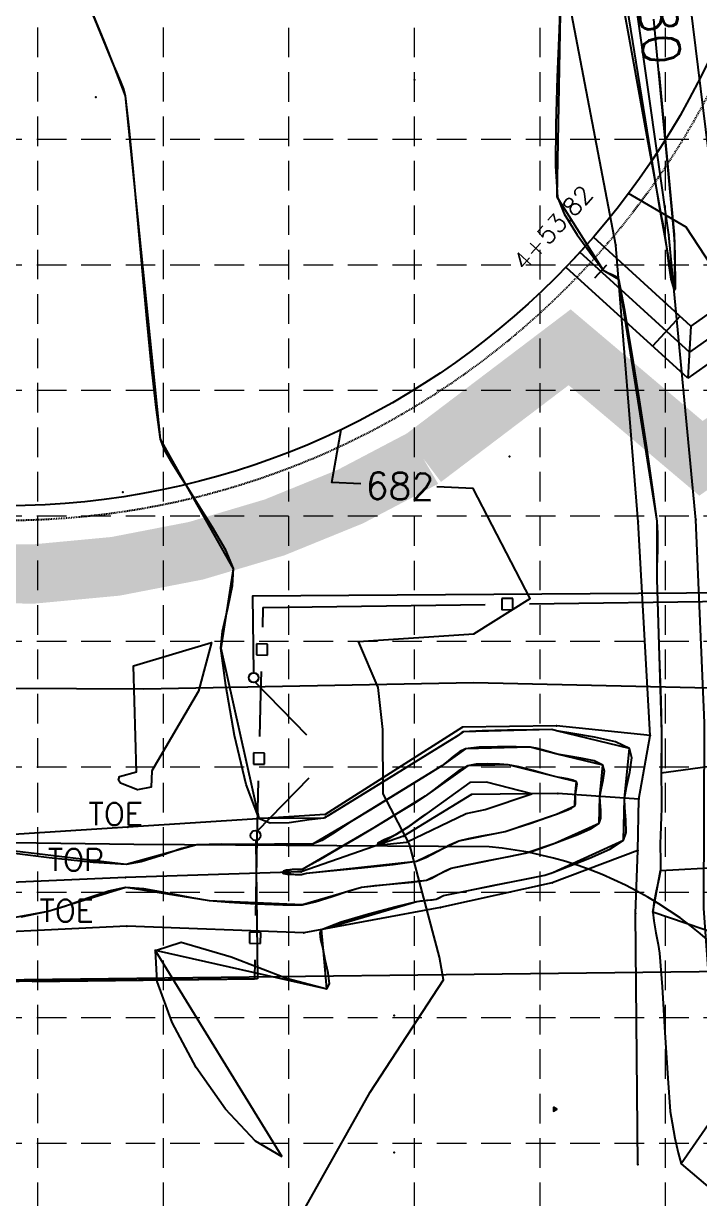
# Model space of a CAD drawing. Header units: inches. Extents: x 8056544 to 8057224, y 14638228 to 14639314.
# Drawn here: x 8056847.9 to 8056939.1, y 14638543.2 to 14638701.9 of the extents above; entities that cross this region are included whole.
import ezdxf
from ezdxf.enums import TextEntityAlignment as Align

# ---------------------------------------------------------------- set-up
doc = ezdxf.new("R2010")
doc.units = ezdxf.units.IN
doc.header["$MEASUREMENT"] = 0
doc.linetypes.add('HIDDEN', pattern=[0.375, 0.25, -0.125])
doc.linetypes.add('HIDDEN2', pattern=[0.1875, 0.125, -0.0625])
for name, color, linetype in [('7MG TANK-TXT-7MG TANK20', 7, 'Continuous'), ('7MG TANK-TXT-STA-LAB', 7, 'Continuous'), ('BOUNDARY', 4, 'PL2'), ('EC', 35, 'Continuous'), ('EX-FENCE', 2, 'FENCELINE1'), ('EX-GRAVEL', 5, 'Continuous'), ('FN-NEW-FENCE', 7, 'FENCELINE1'), ('FN-TANK', 3, 'Continuous'), ('FN-TANK-DRAIN', 2, 'HIDDEN2'), ('GRID', 254, 'HIDDEN'), ('LIMITS OF DISTURBANCE', 1, 'HIDDEN'), ('POINT', 7, 'Continuous'), ('PROPOSED PIPE', 3, 'Continuous')]:
    doc.layers.add(name, color=color, linetype=linetype)
doc.styles.add('20-120', font='ROMANS.shx', dxfattribs={"height": 2.4})
doc.styles.add('30-120', font='ROMANS.shx', dxfattribs={"height": 3.6})
doc.styles.add('ROMANF', font='ROMANF.SHX')
doc.styles.add('ROMANS', font='romans.shx', dxfattribs={"height": 3})
doc.linetypes.add('FENCELINE1', pattern='A,0.25,-0.1,[133,ltypeshp.shx,S=0.1,R=0,X=-0.1,Y=0],-0.1,1', length=1.45)
doc.linetypes.add('PL2', pattern='A,0.625,-0.058095,["l",ROMANF,S=0.14,R=0,X=0,Y=-0.055],-0.161905,0.625,-0.125,0.125,-0.125,0.125,-0.125', length=2.095)

# ---------------------------------------------------------------- blocks, each defined once
blk = doc.blocks.new('lbl_tic')
blk.add_line((0, -0.04165), (0, 0.04165))
blk = doc.blocks.new('sta_tic')
blk.add_line((0, -0.04165), (0, 0.04165))

msp = doc.modelspace()

# ---------------------------------------------------------------- linework, layer by layer
for p, q in [((8056913.91, 14638624.23), (8056912.42, 14638624.21)), ((8056912.42, 14638624.21), (8056912.43, 14638622.71)), ((8056913.93, 14638622.73), (8056913.91, 14638624.23)), ((8056912.43, 14638622.71), (8056913.93, 14638622.73)), ((8056879.31, 14638618.11), (8056879.29, 14638616.61)), ((8056880.81, 14638618.08), (8056879.31, 14638618.11)), ((8056880.79, 14638616.58), (8056880.81, 14638618.08)), ((8056879.29, 14638616.61), (8056880.79, 14638616.58)), ((8056878.91, 14638603.36), (8056878.89, 14638601.86)), ((8056880.41, 14638603.33), (8056878.91, 14638603.36)), ((8056878.89, 14638601.86), (8056880.39, 14638601.83)), ((8056880.39, 14638601.83), (8056880.41, 14638603.33)), ((8056878.38, 14638579.16), (8056878.36, 14638577.66)), ((8056879.88, 14638579.13), (8056878.38, 14638579.16)), ((8056879.86, 14638577.64), (8056879.88, 14638579.13)), ((8056878.36, 14638577.66), (8056879.86, 14638577.64))]:
    msp.add_line(p, q)
msp.add_lwpolyline([(8056919.42, 14638555.5), (8056919.42, 14638554.99), (8056919.85, 14638555.25)], close=True)
at = {"layer": 'BOUNDARY', "color": 7, "linetype": 'Continuous'}
msp.add_line((8056979.3, 14638574.3), (8056632.17, 14638570.08), dxfattribs=at)
msp.add_line((8056979.3, 14638574.3), (8056632.17, 14638570.08), dxfattribs=at)
at = {"layer": 'EC'}
for points in [[(8056932.44, 14638605.71), (8056930.81, 14638634.57), (8056927.81, 14638671.94), (8056918.28, 14638721.87), (8056912.41, 14638775.84), (8056903.56, 14638825.31), (8056896.21, 14638877.85), (8056890.66, 14638913.69), (8056886.17, 14638928.41), (8056892.71, 14638934.12), (8056898.27, 14638939.38), (8056903.85, 14638934.28), (8056895.05, 14638959.73), (8056882.06, 14638998.81), (8056875.16, 14639023.85), (8056865.75, 14639068.4), (8056854.07, 14639111.15)], [(8056942.15, 14638547.94), (8056939.7, 14638582.34), (8056939.78, 14638607.41), (8056938.62, 14638634.86), (8056934.99, 14638673.34), (8056927.73, 14638724.35), (8056922.71, 14638778.17), (8056910.78, 14638827.47), (8056902.19, 14638878.94), (8056896.93, 14638914.47), (8056897.4, 14638929)], [(8056952.51, 14638548.26), (8056947.4, 14638574.75), (8056944.43, 14638582.33), (8056945.11, 14638595), (8056945.55, 14638606.42), (8056945.43, 14638636.45), (8056941.66, 14638673.68), (8056935.19, 14638726.43), (8056929.57, 14638779.37), (8056916.72, 14638829.46), (8056910.94, 14638862.66)], [(8056930.78, 14638590.17), (8056930.9, 14638597.14), (8056932.44, 14638605.71), (8056919.81, 14638607.04), (8056907.14, 14638606.85), (8056888.6, 14638595.05), (8056861.93, 14638593.36), (8056833.19, 14638591.47), (8056824, 14638593.41), (8056812.75, 14638604.03), (8056786.22, 14638606.92), (8056756.97, 14638612.14), (8056726.32, 14638616.63), (8056701.02, 14638623.46), (8056673.3, 14638625.25), (8056646.43, 14638619.65)], [(8056920, 14638597.87), (8056908.32, 14638597.76), (8056899.16, 14638592.14)], [(8056930.9, 14638597.14), (8056920, 14638597.87)], [(8056930.77, 14638547.76), (8056930.46, 14638581.69), (8056930.78, 14638590.17), (8056919.22, 14638585.8), (8056904.14, 14638582.5), (8056885.69, 14638579.05), (8056861.81, 14638579.96), (8056834.01, 14638578.63), (8056814.24, 14638575.33), (8056785.7, 14638571.51), (8056762.21, 14638569.31), (8056737.57, 14638578.43), (8056709.66, 14638584.86), (8056683.46, 14638591.8), (8056655.65, 14638593.16), (8056643, 14638595.97)], [(8056899.16, 14638592.14), (8056885.36, 14638587.31)], [(8056861.63, 14638586.55), (8056833.67, 14638585.32)], [(8056885.36, 14638587.31), (8056861.63, 14638586.55)]]:
    msp.add_lwpolyline(points, dxfattribs=at)
at = {"layer": 'EC', "linetype": 'Continuous'}
for points in [[(8056882.77, 14638548.82), (8056865.61, 14638576.74), (8056888.8, 14638571.49), (8056888.34, 14638576.64), (8056888.08, 14638579.5), (8056900.94, 14638583.32), (8056903.57, 14638583.61), (8056904.57, 14638584.09), (8056918.25, 14638586.87), (8056919.31, 14638587.23), (8056928.84, 14638591.56), (8056928.98, 14638597.27), (8056929.65, 14638603.95), (8056919.82, 14638606.36), (8056919.17, 14638606.52), (8056907.22, 14638606.22), (8056906.53, 14638605.73), (8056889.03, 14638594.93), (8056888.4, 14638594.56), (8056879.69, 14638594.49), (8056874.53, 14638617.46), (8056876.21, 14638628.24), (8056869.9, 14638639.38), (8056866.34, 14638645.77), (8056861.62, 14638692.14), (8056860.11, 14638696.13), (8056853.85, 14638711.43)], [(8056920.42, 14638710.68), (8056919.87, 14638678.47), (8056926.11, 14638668.56), (8056928.17, 14638667.38), (8056933.36, 14638634.67), (8056933.36, 14638626.84), (8056933.99, 14638606.07), (8056933.95, 14638600.67), (8056942.18, 14638601.82)], [(8056933.63, 14638695.43), (8056935.7, 14638673.38), (8056935.77, 14638670.6), (8056935.69, 14638665.9), (8056934.44, 14638673.23), (8056933.77, 14638676.89), (8056928.61, 14638708.68)], [(8056834, 14638578.82), (8056851.19, 14638581.98), (8056861.66, 14638585.23), (8056872.94, 14638583.43), (8056885.54, 14638582.87), (8056893.49, 14638585.23), (8056902.24, 14638586.18), (8056905.59, 14638587.8), (8056915.56, 14638589.82), (8056919.57, 14638591.17), (8056925.57, 14638593.89), (8056925.66, 14638597.49), (8056926.08, 14638601.7), (8056919.89, 14638603.22), (8056916.23, 14638604.15), (8056907.52, 14638603.93), (8056904.31, 14638601.63), (8056892.09, 14638594.09), (8056886.95, 14638591.09), (8056871.25, 14638590.95), (8056861.7, 14638588.28), (8056834.52, 14638591.55)]]:
    msp.add_lwpolyline(points, dxfattribs=at)
at = {"layer": 'EC', "flags": 128}
for points, elevation in [([(8056941.58, 14638667.84), (8056937.32, 14638674.37), (8056929.52, 14638678.93)], 681), ([(8056893.38, 14638639.73), (8056889.5, 14638639.9), (8056890.73, 14638647.04)], 682), ([(8056885.08, 14638540.5), (8056894.64, 14638557.55), (8056904.54, 14638572.7), (8056904.01, 14638575.8), (8056899.98, 14638591.06), (8056896.42, 14638597.82), (8056896.37, 14638606.53), (8056895.72, 14638612.21), (8056893.07, 14638618.42), (8056908.63, 14638619.44), (8056916.26, 14638624.21), (8056908.57, 14638639.07), (8056903.65, 14638639.29)], 682), ([(8056860.96, 14638599.27), (8056860.69, 14638599.7), (8056860.82, 14638600.2), (8056863.1, 14638600.81), (8056862.71, 14638615.13), (8056873.23, 14638618.27), (8056871.49, 14638611.73), (8056865.19, 14638600.94), (8056865.07, 14638598.76), (8056863.24, 14638598.4), (8056860.96, 14638599.27)], 682)]:
    msp.add_lwpolyline(points, dxfattribs=dict(at, elevation=elevation))
at = {"layer": 'EC', "linetype": 'Continuous'}
for points in [[(8056912.87, 14638592.77), (8056919.82, 14638595.1), (8056922.3, 14638596.23), (8056922.34, 14638597.72), (8056922.51, 14638599.46), (8056919.95, 14638600.08), (8056913.29, 14638601.77), (8056907.82, 14638601.64), (8056902.08, 14638597.52), (8056895.15, 14638593.24), (8056885.49, 14638587.62), (8056884.18, 14638587.61), (8056882.81, 14638587.23), (8056884.32, 14638586.98), (8056885.37, 14638586.94), (8056886.04, 14638587.13), (8056900.91, 14638588.76), (8056906.61, 14638591.5)], [(8056916.49, 14638597.84), (8056910.36, 14638599.4), (8056908.12, 14638599.35), (8056899.86, 14638593.42), (8056898.2, 14638592.4), (8056895.63, 14638590.9), (8056899.58, 14638591.33), (8056907.62, 14638595.2), (8056910.18, 14638595.72)], [(8056932.82, 14638581.86), (8056933.83, 14638587.5), (8056942.09, 14638587.94), (8056942.17, 14638582.33), (8056944.05, 14638578.05)], [(8056950.35, 14638536.21), (8056946.03, 14638548.06), (8056944.31, 14638558.98), (8056936.65, 14638547.85)]]:
    msp.add_lwpolyline(points, close=True, dxfattribs=at)
at = {"layer": 'EC'}
for points in [[(8056920.36, 14638706.68, 681), (8056920.16, 14638701.02, 681), (8056919.9, 14638694.63, 681), (8056919.7, 14638688.26, 681), (8056919.66, 14638682.61, 681), (8056919.92, 14638678.43, 681), (8056919.92, 14638678.43, 681), (8056920.82, 14638676.17, 681), (8056922.61, 14638673.34, 681), (8056924.6, 14638670.58, 681), (8056926.12, 14638668.58, 681), (8056926.12, 14638668.58, 681), (8056926.54, 14638668.3, 681), (8056927.21, 14638668.03, 681), (8056927.85, 14638667.73, 681), (8056928.17, 14638667.4, 681), (8056928.17, 14638667.4, 681), (8056928.98, 14638663.19, 681), (8056929.94, 14638657.5, 681), (8056930.97, 14638651.08, 681), (8056931.95, 14638644.64, 681), (8056932.78, 14638638.93, 681), (8056933.36, 14638634.67, 681), (8056933.36, 14638634.67, 681), (8056933.44, 14638633.01, 681), (8056933.42, 14638630.76, 681), (8056933.37, 14638628.51, 681), (8056933.36, 14638626.85, 681), (8056933.36, 14638626.85, 681), (8056933.48, 14638622.43, 681), (8056933.68, 14638616.46, 681), (8056933.87, 14638610.49, 681), (8056933.99, 14638606.07, 681), (8056933.99, 14638606.07, 681), (8056934, 14638604.92, 681), (8056933.98, 14638603.37, 681), (8056933.96, 14638601.82, 681), (8056933.95, 14638600.67, 681), (8056933.95, 14638600.67, 681), (8056933.95, 14638599.62, 681), (8056933.96, 14638598.21, 681), (8056933.97, 14638596.8, 681), (8056933.97, 14638595.76, 681), (8056933.97, 14638595.76, 681), (8056933.94, 14638594.79, 681), (8056933.89, 14638593.47, 681), (8056933.84, 14638592.16, 681), (8056933.81, 14638591.19, 681), (8056933.81, 14638591.19, 681), (8056933.82, 14638590.4, 681), (8056933.84, 14638589.34, 681), (8056933.85, 14638588.28, 681), (8056933.83, 14638587.5, 681), (8056933.83, 14638587.5, 681), (8056933.62, 14638586.3, 681), (8056933.28, 14638584.68, 681), (8056932.96, 14638583.07, 681), (8056932.81, 14638581.86, 681), (8056932.81, 14638581.86, 681), (8056932.94, 14638580.67, 681), (8056933.23, 14638579.08, 681), (8056933.54, 14638577.49, 681), (8056933.73, 14638576.3, 681), (8056933.73, 14638576.3, 681), (8056934.05, 14638571.76, 681), (8056934.43, 14638565.6, 681), (8056934.82, 14638559.45, 681), (8056935.17, 14638554.91, 681), (8056935.17, 14638554.91, 681), (8056935.41, 14638553.39, 681), (8056935.8, 14638551.35, 681), (8056936.25, 14638549.33, 681), (8056936.65, 14638547.85, 681)], [(8056928.26, 14638707.25, 680), (8056929.52, 14638700.31, 680), (8056930.78, 14638693.36, 680), (8056931.96, 14638686.86, 680), (8056932.98, 14638681.23, 680), (8056933.76, 14638676.91, 680), (8056933.76, 14638676.91, 680), (8056933.9, 14638676.13, 680), (8056934.1, 14638675.07, 680), (8056934.29, 14638674.01, 680), (8056934.43, 14638673.23, 680), (8056934.43, 14638673.23, 680), (8056934.65, 14638671.65, 680), (8056934.91, 14638669.49, 680), (8056935.25, 14638667.37, 680), (8056935.7, 14638665.87, 680), (8056935.7, 14638665.87, 680), (8056935.89, 14638666.12, 680), (8056935.89, 14638667.56, 680), (8056935.82, 14638669.33, 680), (8056935.77, 14638670.58, 680), (8056935.77, 14638670.58, 680), (8056935.77, 14638671.18, 680), (8056935.76, 14638671.98, 680), (8056935.73, 14638672.78, 680), (8056935.7, 14638673.38, 680), (8056935.7, 14638673.38, 680), (8056935.3, 14638677.71, 680), (8056934.75, 14638683.53, 680), (8056934.12, 14638690.09, 680), (8056933.5, 14638696.65, 680), (8056932.95, 14638702.47, 680)], [(8056882.77, 14638548.82, 682), (8056879.16, 14638550.92, 682), (8056875.11, 14638555.25, 682), (8056871.18, 14638560.89, 682), (8056867.93, 14638566.95, 682), (8056865.91, 14638572.51, 682), (8056865.68, 14638576.68, 682), (8056865.68, 14638576.68, 682), (8056869.13, 14638577.8, 682), (8056875.91, 14638575.81, 682), (8056883.35, 14638572.96, 682), (8056888.8, 14638571.5, 682), (8056888.8, 14638571.5, 682), (8056889.18, 14638572.16, 682), (8056888.99, 14638573.68, 682), (8056888.59, 14638575.4, 682), (8056888.34, 14638576.64, 682), (8056888.34, 14638576.64, 682), (8056888.2, 14638577.29, 682), (8056888, 14638578.18, 682), (8056887.9, 14638579.02, 682), (8056888.08, 14638579.5, 682), (8056888.08, 14638579.5, 682), (8056890.72, 14638580.53, 682), (8056894.42, 14638581.62, 682), (8056898.17, 14638582.61, 682), (8056900.94, 14638583.32, 682), (8056900.94, 14638583.32, 682), (8056901.49, 14638583.41, 682), (8056902.25, 14638583.48, 682), (8056903.01, 14638583.54, 682), (8056903.57, 14638583.61, 682), (8056903.57, 14638583.61, 682), (8056903.79, 14638583.7, 682), (8056904.07, 14638583.85, 682), (8056904.36, 14638584, 682), (8056904.57, 14638584.09, 682), (8056904.57, 14638584.09, 682), (8056907.48, 14638584.7, 682), (8056911.41, 14638585.49, 682), (8056915.34, 14638586.27, 682), (8056918.25, 14638586.87, 682), (8056918.25, 14638586.87, 682), (8056918.48, 14638586.93, 682), (8056918.79, 14638587.03, 682), (8056919.09, 14638587.14, 682), (8056919.31, 14638587.22, 682), (8056919.31, 14638587.22, 682), (8056921.4, 14638588.04, 682), (8056924.24, 14638589.14, 682), (8056927, 14638590.36, 682), (8056928.84, 14638591.56, 682), (8056928.84, 14638591.56, 682), (8056929.19, 14638592.63, 682), (8056929.18, 14638594.29, 682), (8056929.04, 14638596.01, 682), (8056928.98, 14638597.27, 682), (8056928.98, 14638597.27, 682), (8056929.26, 14638598.74, 682), (8056929.71, 14638600.76, 682), (8056929.96, 14638602.7, 682), (8056929.65, 14638603.95, 682), (8056929.65, 14638603.95, 682), (8056927.78, 14638604.87, 682), (8056924.93, 14638605.51, 682), (8056921.99, 14638605.98, 682), (8056919.82, 14638606.36, 682), (8056919.82, 14638606.36, 682), (8056919.69, 14638606.39, 682), (8056919.5, 14638606.45, 682), (8056919.31, 14638606.5, 682), (8056919.17, 14638606.52, 682), (8056919.17, 14638606.52, 682), (8056916.63, 14638606.49, 682), (8056913.19, 14638606.42, 682), (8056909.76, 14638606.33, 682), (8056907.22, 14638606.22, 682), (8056907.22, 14638606.22, 682), (8056907.06, 14638606.15, 682), (8056906.87, 14638606.01, 682), (8056906.68, 14638605.84, 682), (8056906.53, 14638605.73, 682), (8056906.53, 14638605.73, 682), (8056902.82, 14638603.43, 682), (8056897.79, 14638600.32, 682), (8056892.75, 14638597.22, 682), (8056889.03, 14638594.93, 682), (8056889.03, 14638594.93, 682), (8056888.9, 14638594.84, 682), (8056888.73, 14638594.72, 682), (8056888.54, 14638594.61, 682), (8056888.4, 14638594.56, 682), (8056888.4, 14638594.56, 682), (8056886.43, 14638594.31, 682), (8056883.72, 14638593.94, 682), (8056881.16, 14638593.86, 682), (8056879.67, 14638594.48, 682), (8056879.67, 14638594.48, 682), (8056877.9, 14638599.11, 682), (8056876.35, 14638605.73, 682), (8056875.17, 14638612.49, 682), (8056874.5, 14638617.51, 682), (8056874.5, 14638617.51, 682), (8056874.73, 14638619.8, 682), (8056875.43, 14638622.9, 682), (8056876.08, 14638625.98, 682), (8056876.19, 14638628.26, 682), (8056876.19, 14638628.26, 682), (8056875.16, 14638630.74, 682), (8056873.31, 14638633.92, 682), (8056871.33, 14638637.05, 682), (8056869.89, 14638639.38, 682), (8056869.89, 14638639.38, 682), (8056869.06, 14638640.71, 682), (8056867.93, 14638642.5, 682), (8056866.88, 14638644.33, 682), (8056866.33, 14638645.76, 682), (8056866.33, 14638645.76, 682), (8056865.77, 14638650.02, 682), (8056865.15, 14638655.59, 682), (8056864.52, 14638662.04, 682), (8056863.87, 14638668.93, 682), (8056863.24, 14638675.83, 682), (8056862.65, 14638682.29, 682), (8056862.11, 14638687.87, 682), (8056861.64, 14638692.14, 682), (8056861.64, 14638692.14, 682), (8056861.4, 14638693.02, 682), (8056860.96, 14638694.17, 682), (8056860.47, 14638695.31, 682), (8056860.12, 14638696.15, 682), (8056860.12, 14638696.15, 682), (8056858.79, 14638699.4, 682), (8056856.98, 14638703.8, 682)], [(8056847.56, 14638581.24, 683), (8056851.2, 14638581.98, 683), (8056851.2, 14638581.98, 683), (8056853.42, 14638582.68, 683), (8056856.41, 14638583.73, 683), (8056859.4, 14638584.73, 683), (8056861.66, 14638585.23, 683), (8056861.66, 14638585.23, 683), (8056864.07, 14638585.04, 683), (8056867.3, 14638584.47, 683), (8056870.54, 14638583.83, 683), (8056872.94, 14638583.43, 683), (8056872.94, 14638583.43, 683), (8056875.61, 14638583.21, 683), (8056879.24, 14638582.97, 683), (8056882.86, 14638582.83, 683), (8056885.54, 14638582.86, 683), (8056885.54, 14638582.86, 683), (8056887.25, 14638583.25, 683), (8056889.52, 14638583.98, 683), (8056891.79, 14638584.74, 683), (8056893.49, 14638585.23, 683), (8056893.49, 14638585.23, 683), (8056895.34, 14638585.47, 683), (8056897.87, 14638585.7, 683), (8056900.39, 14638585.93, 683), (8056902.24, 14638586.18, 683), (8056902.24, 14638586.18, 683), (8056902.97, 14638586.47, 683), (8056903.92, 14638586.98, 683), (8056904.87, 14638587.48, 683), (8056905.59, 14638587.8, 683), (8056905.59, 14638587.8, 683), (8056907.7, 14638588.27, 683), (8056910.57, 14638588.83, 683), (8056913.44, 14638589.38, 683), (8056915.56, 14638589.82, 683), (8056915.56, 14638589.82, 683), (8056916.42, 14638590.07, 683), (8056917.58, 14638590.45, 683), (8056918.73, 14638590.85, 683), (8056919.57, 14638591.16, 683), (8056919.57, 14638591.16, 683), (8056920.89, 14638591.67, 683), (8056922.68, 14638592.36, 683), (8056924.41, 14638593.13, 683), (8056925.57, 14638593.89, 683), (8056925.57, 14638593.89, 683), (8056925.79, 14638594.57, 683), (8056925.79, 14638595.62, 683), (8056925.7, 14638596.7, 683), (8056925.66, 14638597.49, 683), (8056925.66, 14638597.49, 683), (8056925.83, 14638598.42, 683), (8056926.12, 14638599.69, 683), (8056926.28, 14638600.91, 683), (8056926.08, 14638601.7, 683), (8056926.08, 14638601.7, 683), (8056924.9, 14638602.28, 683), (8056923.11, 14638602.68, 683), (8056921.25, 14638602.98, 683), (8056919.89, 14638603.22, 683), (8056919.89, 14638603.22, 683), (8056919.12, 14638603.43, 683), (8056918.07, 14638603.73, 683), (8056917.02, 14638604.01, 683), (8056916.23, 14638604.15, 683), (8056916.23, 14638604.15, 683), (8056914.38, 14638604.21, 683), (8056911.86, 14638604.21, 683), (8056909.35, 14638604.13, 683), (8056907.52, 14638603.93, 683), (8056907.52, 14638603.93, 683), (8056906.78, 14638603.56, 683), (8056905.87, 14638602.88, 683), (8056904.98, 14638602.14, 683), (8056904.31, 14638601.63, 683), (8056904.31, 14638601.63, 683), (8056901.72, 14638600.01, 683), (8056898.21, 14638597.84, 683), (8056894.69, 14638595.68, 683), (8056892.09, 14638594.09, 683), (8056892.09, 14638594.09, 683), (8056891.02, 14638593.38, 683), (8056889.58, 14638592.43, 683), (8056888.11, 14638591.55, 683), (8056886.95, 14638591.09, 683), (8056886.95, 14638591.09, 683), (8056883.63, 14638590.92, 683), (8056879.11, 14638590.98, 683), (8056874.58, 14638591.06, 683), (8056871.25, 14638590.95, 683), (8056871.25, 14638590.95, 683), (8056869.21, 14638590.44, 683), (8056866.48, 14638589.52, 683), (8056863.76, 14638588.65, 683), (8056861.7, 14638588.28, 683), (8056861.7, 14638588.28, 683), (8056857.28, 14638588.56, 683), (8056851.31, 14638589.19, 683), (8056844.83, 14638590, 683)], [(8056919.95, 14638600.08, 684), (8056918.54, 14638600.46, 684), (8056916.64, 14638600.99, 684), (8056914.73, 14638601.48, 684), (8056913.29, 14638601.78, 684), (8056913.29, 14638601.78, 684), (8056912.12, 14638601.87, 684), (8056910.53, 14638601.9, 684), (8056908.95, 14638601.84, 684), (8056907.82, 14638601.64, 684), (8056907.82, 14638601.64, 684), (8056906.53, 14638600.89, 684), (8056904.9, 14638599.69, 684), (8056903.29, 14638598.42, 684), (8056902.08, 14638597.52, 684), (8056902.08, 14638597.52, 684), (8056900.62, 14638596.59, 684), (8056898.63, 14638595.36, 684), (8056896.63, 14638594.14, 684), (8056895.15, 14638593.24, 684), (8056895.15, 14638593.24, 684), (8056893.11, 14638592.03, 684), (8056890.35, 14638590.39, 684), (8056887.57, 14638588.77, 684), (8056885.49, 14638587.62, 684), (8056885.49, 14638587.62, 684), (8056885.23, 14638587.58, 684), (8056884.85, 14638587.59, 684), (8056884.46, 14638587.61, 684), (8056884.18, 14638587.61, 684), (8056884.18, 14638587.61, 684), (8056883.83, 14638587.57, 684), (8056883.36, 14638587.51, 684), (8056882.94, 14638587.4, 684), (8056882.79, 14638587.23, 684), (8056882.79, 14638587.23, 684), (8056883.02, 14638587.07, 684), (8056883.47, 14638587, 684), (8056883.96, 14638586.99, 684), (8056884.32, 14638586.98, 684), (8056884.32, 14638586.98, 684), (8056884.54, 14638586.96, 684), (8056884.85, 14638586.94, 684), (8056885.15, 14638586.93, 684), (8056885.37, 14638586.94, 684), (8056885.37, 14638586.94, 684), (8056885.52, 14638586.97, 684), (8056885.71, 14638587.03, 684), (8056885.9, 14638587.1, 684), (8056886.04, 14638587.13, 684), (8056886.04, 14638587.13, 684), (8056889.21, 14638587.45, 684), (8056893.49, 14638587.84, 684), (8056897.77, 14638588.29, 684), (8056900.91, 14638588.76, 684), (8056900.91, 14638588.76, 684), (8056902.15, 14638589.24, 684), (8056903.77, 14638590.08, 684), (8056905.38, 14638590.94, 684), (8056906.61, 14638591.5, 684), (8056906.61, 14638591.5, 684), (8056907.92, 14638591.82, 684), (8056909.73, 14638592.16, 684), (8056911.54, 14638592.49, 684), (8056912.87, 14638592.77, 684), (8056912.87, 14638592.77, 684), (8056914.36, 14638593.23, 684), (8056916.36, 14638593.89, 684), (8056918.35, 14638594.58, 684), (8056919.82, 14638595.1, 684), (8056919.82, 14638595.1, 684), (8056920.37, 14638595.3, 684), (8056921.11, 14638595.59, 684), (8056921.82, 14638595.91, 684), (8056922.3, 14638596.23, 684), (8056922.3, 14638596.23, 684), (8056922.39, 14638596.51, 684), (8056922.39, 14638596.94, 684), (8056922.35, 14638597.39, 684), (8056922.34, 14638597.72, 684), (8056922.34, 14638597.72, 684), (8056922.41, 14638598.1, 684), (8056922.52, 14638598.62, 684), (8056922.59, 14638599.13, 684), (8056922.51, 14638599.45, 684), (8056922.51, 14638599.45, 684), (8056922.02, 14638599.69, 684), (8056921.28, 14638599.86, 684), (8056920.52, 14638599.98, 684), (8056919.95, 14638600.08, 684)], [(8056895.63, 14638590.9, 685), (8056895.76, 14638591.25, 685), (8056896.55, 14638591.68, 685), (8056897.52, 14638592.09, 685), (8056898.2, 14638592.4, 685), (8056898.2, 14638592.4, 685), (8056898.56, 14638592.61, 685), (8056899.04, 14638592.9, 685), (8056899.51, 14638593.2, 685), (8056899.86, 14638593.42, 685), (8056899.86, 14638593.42, 685), (8056901.6, 14638594.7, 685), (8056902.16, 14638595.11, 685)]]:
    msp.add_polyline3d(points, dxfattribs=at)
at = {"layer": 'EX-FENCE', "color": 7, "linetype": 'Continuous'}
for p, q in [((8056880.18, 14638623.03), (8056880.1, 14638620.35)), ((8056880.18, 14638623.03), (8056910.18, 14638623.43)), ((8056916.17, 14638623.51), (8056946.17, 14638623.91)), ((8056879.93, 14638614.35), (8056879.85, 14638611.39)), ((8056879.85, 14638611.39), (8056879.7, 14638605.59)), ((8056879.55, 14638599.6), (8056879.35, 14638591.77)), ((8056879.35, 14638591.77), (8056879.17, 14638581.4)), ((8056879.07, 14638575.4), (8056879.02, 14638572.8)), ((8056879.02, 14638572.8), (8056849.02, 14638572.43))]:
    msp.add_line(p, q, dxfattribs=at)
at = {"layer": 'EX-GRAVEL', "color": 7, "linetype": 'Continuous'}
msp.add_lwpolyline([(8056759.61, 14638610.78), (8056809.55, 14638612.28), (8056864.11, 14638612.03), (8056908.59, 14638612.87), (8056966.36, 14638611.56), (8056969.39, 14638588.71)], dxfattribs=at)
msp.add_lwpolyline([(8056955.37, 14638531.9), (8056953.79, 14638559.71, 0.272683), (8056910.72, 14638590.69), (8056862.74, 14638590.98), (8056810.11, 14638591.74), (8056758.39, 14638591.46)], format="xyb", dxfattribs=at)
at = {"layer": 'FN-NEW-FENCE'}
for p, q in [((8056886.11, 14638605.78), (8056879.12, 14638612.94)), ((8056886.37, 14638599.97), (8056879.39, 14638592.81))]:
    msp.add_line(p, q, dxfattribs=at)
at = {"layer": 'FN-NEW-FENCE', "ltscale": 0.5}
for points in [[(8056879.43, 14638572.87), (8056642.17, 14638570.18), (8056636.99, 14639066.68), (8057103.55, 14639072.46)], [(8057114.9, 14639072.6), (8057154.3, 14639073.08), (8057158.79, 14638626.48), (8056878.79, 14638624.54), (8056878.92, 14638614.21)], [(8056879.2, 14638591.55), (8056879.43, 14638572.87)]]:
    msp.add_lwpolyline(points, dxfattribs=at)
at = {"layer": 'FN-NEW-FENCE'}
for centre in [(8056878.93, 14638613.54), (8056879.18, 14638592.22)]:
    msp.add_circle(centre, 0.668, dxfattribs=at)
at = {"layer": 'FN-TANK', "color": 7, "ltscale": 50}
msp.add_circle((8056845.39, 14638741.75), 105, dxfattribs=at)
at = {"layer": 'FN-TANK-DRAIN', "color": 5}
msp.add_circle((8056845.39, 14638741.75), 107, dxfattribs=at)
at = {"layer": 'GRID', "color": 252, "linetype": 'HIDDEN', "lineweight": 0, "ltscale": 16}
for p, q in [((8056849.79, 14638313.34), (8056849.79, 14639296.42)), ((8056866.74, 14638313.34), (8056866.74, 14639296.42)), ((8056883.69, 14638313.33), (8056883.69, 14639296.42)), ((8056900.64, 14638313.33), (8056900.64, 14639296.42)), ((8056917.58, 14638313.33), (8056917.58, 14639296.42)), ((8056934.53, 14638313.33), (8056934.53, 14639296.42)), ((8056561.65, 14638686.26), (8057205.72, 14638686.26)), ((8056561.65, 14638669.31), (8057205.72, 14638669.31)), ((8056561.65, 14638652.36), (8057205.72, 14638652.36)), ((8056561.65, 14638635.41), (8057205.72, 14638635.41)), ((8056561.65, 14638618.46), (8057205.72, 14638618.46)), ((8056561.65, 14638601.51), (8057205.72, 14638601.51)), ((8056561.65, 14638584.56), (8057205.72, 14638584.56)), ((8056561.65, 14638567.62), (8057205.72, 14638567.62)), ((8056561.65, 14638550.67), (8057205.72, 14638550.67))]:
    msp.add_line(p, q, dxfattribs=at)
at = {"layer": 'LIMITS OF DISTURBANCE', "ltscale": 100, "const_width": 8}
msp.add_lwpolyline([(8057144.67, 14638942.63), (8057161.73, 14638942.63), (8057163.77, 14638816.49), (8057147.4, 14638813.08), (8057147.4, 14638789.22), (8056939.31, 14638643.16), (8056921.58, 14638658.16), (8056901.8, 14638643.16, -1.150358), (8056815.73, 14638850.36), (8056815.95, 14638895.34), (8056865.2, 14638896.3), (8056865.2, 14638880.04), (8056885.76, 14638880.04), (8056912.06, 14638867.14), (8056907.75, 14638858.06), (8056923.05, 14638848.5), (8056912.34, 14638833.36), (8056919.83, 14638827.33, -0.136349), (8056952.7, 14638777.28), (8057118.62, 14638826.51), (8057118.14, 14638905.86), (8057143.96, 14638906.81)], format="xyb", close=True, dxfattribs=at)
at = {"layer": 'POINT'}
for p in [(8056900.63, 14638694.28, 681.11), (8056857.64, 14638691.93, 682.09), (8056934.99, 14638673.34, 679.92), (8056927.81, 14638671.94, 680.96), (8056913.45, 14638643.39, 681.34), (8056861.26, 14638638.58, 682.13), (8056930.81, 14638634.57, 681.32), (8056938.62, 14638634.86, 680.33), (8056907.14, 14638606.85, 681.73), (8056919.81, 14638607.04, 681.78), (8056932.44, 14638605.71, 681.22), (8056908.32, 14638597.76, 685.69), (8056920, 14638597.87, 684.7), (8056930.9, 14638597.14, 681.42), (8056888.6, 14638595.05, 681.86), (8056861.93, 14638593.36, 682.28), (8056899.16, 14638592.14, 685.31), (8056930.78, 14638590.17, 681.41), (8056861.63, 14638586.55, 683.25), (8056885.36, 14638587.31, 684.09), (8056919.22, 14638585.8, 681.64), (8056904.14, 14638582.5, 681.57), (8056930.46, 14638581.69, 681.27), (8056861.81, 14638579.96, 682.02), (8056885.69, 14638579.06, 682.06), (8056897.91, 14638567.91, 681.77), (8056919.52, 14638555.31, 681.62), (8056897.9, 14638549.41, 681.81), (8056930.77, 14638547.76, 681.45)]:
    msp.add_point(p, dxfattribs=at)
at = {"layer": 'PROPOSED PIPE', "color": 7}
for p, q in [((8056937.96, 14638661.03), (8056924.82, 14638673.02)), ((8056937.52, 14638653.99), (8056921.11, 14638668.96))]:
    msp.add_line(p, q, dxfattribs=at)
for points in [[(8057135.67, 14638888.26), (8057136.75, 14638798.14), (8056937.74, 14638657.51), (8056922.97, 14638670.99)], [(8057133.93, 14638799.51), (8056937.96, 14638661.03)], [(8057139.46, 14638796.68), (8056937.52, 14638653.99)], [(8056936.48, 14638662.38), (8056932.78, 14638658.32)], [(8056937.96, 14638661.03), (8056937.52, 14638653.99)]]:
    msp.add_lwpolyline(points, dxfattribs=at)

# ---------------------------------------------------------------- block references
at = {"layer": '7MG TANK-TXT-7MG TANK20', "ltscale": 50, "xscale": 28.81152461040034, "yscale": 28.81152461003512, "zscale": 28.81152460984394, "rotation": 317.628927399671}
for name, p in [('lbl_tic', (8056922.97, 14638670.99)), ('sta_tic', (8056925.79, 14638668.42))]:
    msp.add_blockref(name, p, dxfattribs=at)
at = {"layer": '7MG TANK-TXT-STA-LAB', "ltscale": 50, "xscale": 28.81152460971228, "yscale": 28.81152461003512, "zscale": 28.81152460984394, "rotation": 317.6289273984228}
msp.add_blockref('lbl_tic', (8056922.97, 14638670.99), dxfattribs=at)

# ---------------------------------------------------------------- texts
at = {"layer": '7MG TANK-TXT-7MG TANK20', "ltscale": 50, "style": '20-120'}
msp.add_text('4+53.82', height=2.4, rotation=47.6289, dxfattribs=at).set_placement((8056920.75, 14638673.01), align=Align.BOTTOM_CENTER)
at = {"layer": 'EC', "style": 'ROMANS'}
msp.add_text('680', height=5, rotation=274.7176, dxfattribs=at).set_placement((8056933.6, 14638702.72, 680), align=Align.MIDDLE_CENTER)
for s, p in [('TOE', (8056856.65, 14638593.61)), ('TOP', (8056851.15, 14638587.42)), ('TOE', (8056850.03, 14638580.55))]:
    msp.add_text(s, height=3, dxfattribs=at).set_placement(p)
at = {"layer": 'EC', "ltscale": 50, "insert": (8056898.68, 14638639.4, 682), "char_height": 3.6, "attachment_point": 5, "rotation": 358.8414, "style": '30-120'}
msp.add_mtext('{682}', dxfattribs=at)

doc.saveas('drawing.dxf')
